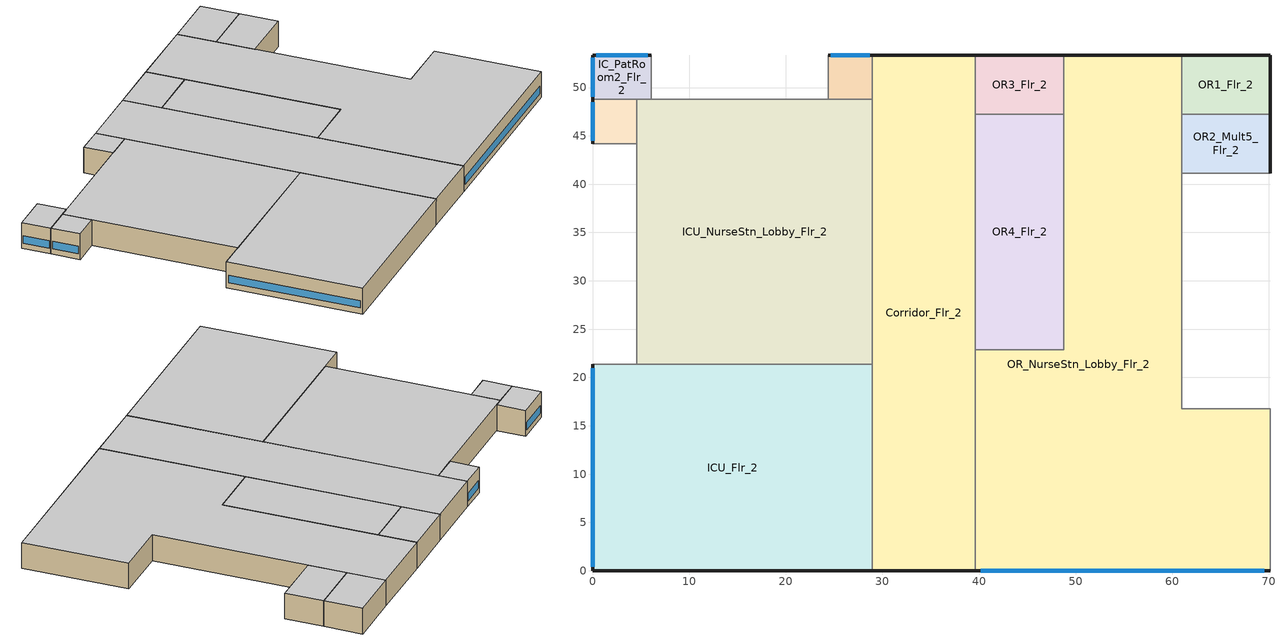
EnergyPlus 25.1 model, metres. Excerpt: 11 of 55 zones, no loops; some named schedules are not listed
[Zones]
Corridor_Flr_2
 floor adiabatic (int_slab_floor): 39.62,53.34 39.62,0 28.96,0 28.96,53.34 z4.27
 wall outside (nonres_ext_wall_mid): 39.62,53.34 28.96,53.34 / 28.96,0 39.62,0 z4.27:8.54
 wall adiabatic (int_wall): 39.62,0 39.62,53.34 / 28.96,53.34 28.96,0 z4.27:8.54
 ceiling adiabatic (int_slab_ceiling): 28.96,53.34 28.96,0 39.62,0 39.62,53.34 z8.54
ICU_Flr_2
 floor adiabatic (int_slab_floor): 28.96,21.34 28.96,0 0,0 0,21.34 z4.27
 wall outside (nonres_ext_wall_mid): 0,21.34 0,0 28.96,0 z4.27:8.54
 wall adiabatic (int_wall): 28.96,0 28.96,21.34 0,21.34 z4.27:8.54
 window (NonresWindow_U_0.45_SHGC_South_0.25): 0,20.94 0,0.4 z5.18:6.4
 ceiling adiabatic (int_slab_ceiling): 0,21.34 0,0 28.96,0 28.96,21.34 z8.54
ICU_NurseStn_Lobby_Flr_2
 floor adiabatic (int_slab_floor): 4.57,21.34 4.57,48.77 28.96,48.77 28.96,21.34 z4.27
 wall adiabatic (int_wall): 28.96,21.34 28.96,48.77 4.57,48.77 4.57,21.34 28.96,21.34 z4.27:8.54
 ceiling adiabatic (int_slab_ceiling): 4.57,21.34 28.96,21.34 28.96,48.77 4.57,48.77 z8.54
IC_PatRoom1_Mult5_Flr_2
 floor adiabatic (int_slab_floor): 28.96,53.34 28.96,48.77 24.38,48.77 24.38,53.34 z4.27
 wall outside (nonres_ext_wall_mid): 28.96,53.34 24.38,53.34 z4.27:8.54
 wall adiabatic (int_wall): 24.38,53.34 24.38,48.77 28.96,48.77 28.96,53.34 z4.27:8.54
 window (NonresWindow_U_0.45_SHGC_West_0.25): 28.68,53.34 24.66,53.34 z5.18:6.4
 ceiling adiabatic (int_slab_ceiling): 24.38,53.34 24.38,48.77 28.96,48.77 28.96,53.34 z8.54
IC_PatRoom2_Flr_2
 floor adiabatic (int_slab_floor): 6.1,53.34 6.1,48.77 0,48.77 0,53.34 z4.27
 wall outside (nonres_ext_wall_mid): 6.1,53.34 0,53.34 0,48.77 z4.27:8.54
 wall adiabatic (int_wall): 0,48.77 6.1,48.77 6.1,53.34 z4.27:8.54
 window (NonresWindow_U_0.45_SHGC_West_0.25): 5.73,53.34 0.37,53.34 z5.18:6.4
 window (NonresWindow_U_0.45_SHGC_South_0.25): 0,53.07 0,49.04 z5.18:6.4
 ceiling adiabatic (int_slab_ceiling): 0,53.34 0,48.77 6.1,48.77 6.1,53.34 z8.54
IC_PatRoom3_Mult6_Flr_2
 floor adiabatic (int_slab_floor): 4.57,48.77 4.57,44.2 0,44.2 0,48.77 z4.27
 wall outside (nonres_ext_wall_mid): 0,48.77 0,44.2 z4.27:8.54
 wall adiabatic (int_wall): 0,44.2 4.57,44.2 4.57,48.77 0,48.77 z4.27:8.54
 window (NonresWindow_U_0.45_SHGC_South_0.25): 0,48.49 0,44.47 z5.18:6.4
 ceiling adiabatic (int_slab_ceiling): 0,48.77 0,44.2 4.57,44.2 4.57,48.77 z8.54
OR1_Flr_2
 floor adiabatic (int_slab_floor): 70.1,53.34 70.1,47.24 60.96,47.24 60.96,53.34 z4.27
 wall outside (nonres_ext_wall_mid): 70.1,47.24 70.1,53.34 60.96,53.34 z4.27:8.54
 wall adiabatic (int_wall): 60.96,53.34 60.96,47.24 70.1,47.24 z4.27:8.54
 ceiling adiabatic (int_slab_ceiling): 60.96,53.34 60.96,47.24 70.1,47.24 70.1,53.34 z8.54
OR2_Mult5_Flr_2
 floor adiabatic (int_slab_floor): 70.1,47.24 70.1,41.15 60.96,41.15 60.96,47.24 z4.27
 wall outside (nonres_ext_wall_mid): 70.1,41.15 70.1,47.24 z4.27:8.54
 wall adiabatic (int_wall): 70.1,47.24 60.96,47.24 60.96,41.15 70.1,41.15 z4.27:8.54
 ceiling adiabatic (int_slab_ceiling): 60.96,47.24 60.96,41.15 70.1,41.15 70.1,47.24 z8.54
OR3_Flr_2
 floor adiabatic (int_slab_floor): 48.77,53.34 48.77,47.24 39.62,47.24 39.62,53.34 z4.27
 wall outside (nonres_ext_wall_mid): 48.77,53.34 39.62,53.34 z4.27:8.54
 wall adiabatic (int_wall): 39.62,53.34 39.62,47.24 48.77,47.24 48.77,53.34 z4.27:8.54
 ceiling adiabatic (int_slab_ceiling): 39.62,53.34 39.62,47.24 48.77,47.24 48.77,53.34 z8.54
OR4_Flr_2
 floor adiabatic (int_slab_floor): 48.77,47.24 48.77,22.86 39.62,22.86 39.62,47.24 z4.27
 wall adiabatic (int_wall): 48.77,22.86 48.77,47.24 39.62,47.24 39.62,22.86 48.77,22.86 z4.27:8.54
 ceiling adiabatic (int_slab_ceiling): 39.62,47.24 39.62,22.86 48.77,22.86 48.77,47.24 z8.54
OR_NurseStn_Lobby_Flr_2
 floor adiabatic (int_slab_floor): 39.62,0 39.62,22.86 48.77,22.86 48.77,53.34 60.96,53.34 60.96,16.76 70.1,16.76 70.1,0 z4.27
 wall outside (nonres_ext_wall_mid): 60.96,53.34 48.77,53.34 / 39.62,0 70.1,0 z4.27:8.54
 wall adiabatic (int_wall): 70.1,0 70.1,16.76 60.96,16.76 60.96,53.34 / 48.77,53.34 48.77,22.86 39.62,22.86 39.62,0 z4.27:8.54
 window (NonresWindow_U_0.45_SHGC_East_0.25): 40.2,0 69.53,0 z5.18:6.4
 ceiling adiabatic (int_slab_ceiling): 39.62,0 70.1,0 70.1,16.76 60.96,16.76 60.96,53.34 48.77,53.34 48.77,22.86 39.62,22.86 z8.54
[Building]
Hospital: Loads convergence tolerance value=0.04; Maximum number of warmup days=25; Minimum number of warmup days=6; North axis=-90; Solar distribution=FullInteriorAndExterior; Temperature convergence tolerance value=0.2; Terrain=City
[Site:GroundTemperature:FCfactorMethod]
January ground temperature=16; February ground temperature=11.9; March ground temperature=7.7; April ground temperature=4; May ground temperature=7.9; June ground temperature=13.8; July ground temperature=17.2; August ground temperature=20.8; September ground temperature=24.8; October ground temperature=26.1; November ground temperature=26.5; December ground temperature=22.5
[Site:Location]
Atlanta-Hartsfield.Jackson.Intl.AP_GA_USA WMO=722190: Elevation=313; Latitude=33.64; Longitude=-84.43; Time zone=-5
[Site:WaterMainsTemperature]
Annual average outdoor air temperature=16.6; Calculation method=Correlation; Maximum difference in monthly average outdoor air temperatures=22.5
[SizingPeriod:DesignDay] Barometric pressure=97621; Day of month=21; Daylight saving time indicator=No; Dry bulb temperature range modifier type=DefaultMultipliers; Humidity condition type=WetBulb; Rain indicator=No; Snow indicator=No
Name | Ashrae clear sky optical depth for beam irradiance taub | Ashrae clear sky optical depth for diffuse irradiance taud | Daily dry bulb temperature range | Day type | Maximum dry bulb temperature | Month | Solar model indicator | Wetbulb or dewpoint at maximum dry bulb | Wind direction | Wind speed | Sky clearness
Atlanta-Hartsfield.Jackson.Intl.AP_GA_USA Ann Clg .4% Condns DB=>MWB | 0.556 | 1.779 | 9.5 | SummerDesignDay | 34.4 | 7 | ASHRAETau | 23.5 | 300 | 4
Atlanta-Hartsfield.Jackson.Intl.AP_GA_USA Ann Htg 99.6% Condns DB |  |  | 0 | WinterDesignDay | -6.3 | 1 | ASHRAEClearSky | -6.3 | 320 | 5.3 | 0
[Construction]
InteriorFurnishings: Std Wood 6inch
NonresWindow_U_0.45_SHGC_East_0.25: Nonres Window Glazing Layer East
NonresWindow_U_0.45_SHGC_South_0.25: Nonres Window Glazing Layer South
NonresWindow_U_0.45_SHGC_West_0.25: Nonres Window Glazing Layer West
int_slab_ceiling: CP02 CARPET PAD, 100mm Normalweight concrete floor
int_slab_floor: 100mm Normalweight concrete floor, CP02 CARPET PAD
int_wall: G01 13mm gypsum board, G01 13mm gypsum board
nonres_ext_wall_mid: 200mm Normalweight concrete wall, Nonres_Exterior_Wall_Insulation_mid, G01 13mm gypsum board
[Material]
Name | Conductivity | Density | Roughness | Specific heat | Thickness | Solar absorptance | Thermal absorptance | Visible absorptance
100mm Normalweight concrete floor | 2.31 | 2322 | MediumRough | 832 | 0.1016
200mm Normalweight concrete wall | 2.31 | 2322 | MediumRough | 832 | 0.2032
G01 13mm gypsum board | 0.16 | 800 | Smooth | 1090 | 0.0127 | 0.7 | 0.9 | 0.5
Std Wood 6inch | 0.12 | 540 | MediumSmooth | 1210 | 0.15 | 0.7 | 0.9 | 0.7
[Material:NoMass] Solar absorptance=0.7; Thermal absorptance=0.9
Name | Roughness | Thermal resistance | Visible absorptance
CP02 CARPET PAD | VeryRough | 0.21648 | 0.8
Nonres_Exterior_Wall_Insulation_mid | MediumSmooth | 0.790218 | 0.7
[WindowMaterial:SimpleGlazingSystem] Solar heat gain coefficient=0.25; U factor=2.555217; Visible transmittance=0.275
Nonres Window Glazing Layer East; Nonres Window Glazing Layer South; Nonres Window Glazing Layer West
[ElectricEquipment] Design level calculation method=EquipmentLevel; End use subcategory=MiscPlug; Fraction latent=0; Fraction lost=0; Fraction radiant=0.5
Name | Design level | Schedule | Zone or zonelist or space or spacelist
ICU_Flr_2_MiscPlug_Equip | 19947.9 | BLDG_EQUIP_EXTD_SCH | ICU_Flr_2
ICU_NurseStn_Lobby_Flr_2_MiscPlug_Equip | 14391.9 | BLDG_EQUIP_EXTD_SCH | ICU_NurseStn_Lobby_Flr_2
IC_PatRoom1_Mult5_Flr_2_MiscPlug_Equip | 674.7548 | BLDG_EQUIP_EXTD_SCH | IC_PatRoom1_Mult5_Flr_2
IC_PatRoom2_Flr_2_MiscPlug_Equip | 899.673 | BLDG_EQUIP_EXTD_SCH | IC_PatRoom2_Flr_2
IC_PatRoom3_Mult6_Flr_2_MiscPlug_Equip | 674.7548 | BLDG_EQUIP_EXTD_SCH | IC_PatRoom3_Mult6_Flr_2
OR1_Flr_2_MiscPlug_Equip | 2399.13 | BLDG_EQUIP_SCH | OR1_Flr_2
OR2_Mult5_Flr_2_MiscPlug_Equip | 2399.13 | BLDG_EQUIP_SCH | OR2_Mult5_Flr_2
OR3_Flr_2_MiscPlug_Equip | 2399.13 | BLDG_EQUIP_SCH | OR3_Flr_2
OR4_Flr_2_MiscPlug_Equip | 9596.51 | BLDG_EQUIP_SCH | OR4_Flr_2
OR_NurseStn_Lobby_Flr_2_MiscPlug_Equip | 11331.5 | BLDG_EQUIP_EXTD_SCH | OR_NurseStn_Lobby_Flr_2
[Exterior:FuelEquipment] Fuel use type=Electricity
Name | Design level | End use subcategory | Schedule
Elevator_Lift_Running | 399011 | ElevatorLift | elevator_running_sch
Elevator_Lift_Standby | 12800 | ElevatorLift | elevator_standby_sch
Elevators_Lights_Fan | 501 | ElevatorLightsFan | ELEV_LIGHT_FAN_SCH_ADD_DF
[Exterior:Lights]
Exterior_Lights: Control option=AstronomicalClock; Design level=10551.7; End use subcategory=General; Schedule=Exterior_Lgt_ALWAYS_ON
[InternalMass] Construction=InteriorFurnishings
Name | Zone or zonelist | Surface area
Corridor_Flr_2_InternalMass_1 | Corridor_Flr_2 | 1138.06
ICU_Flr_2_InternalMass_1 | ICU_Flr_2 | 1235.93
ICU_NurseStn_Lobby_Flr_2_InternalMass_1 | ICU_NurseStn_Lobby_Flr_2 | 1337.54
IC_PatRoom1_Mult5_Flr_2_InternalMass_1 | IC_PatRoom1_Mult5_Flr_2 | 41.8064
IC_PatRoom2_Flr_2_InternalMass_1 | IC_PatRoom2_Flr_2 | 55.7418
IC_PatRoom3_Mult6_Flr_2_InternalMass_1 | IC_PatRoom3_Mult6_Flr_2 | 41.8064
OR1_Flr_2_InternalMass_1 | OR1_Flr_2 | 111.4836
OR2_Mult5_Flr_2_InternalMass_1 | OR2_Mult5_Flr_2 | 111.4836
OR3_Flr_2_InternalMass_1 | OR3_Flr_2 | 111.4836
OR4_Flr_2_InternalMass_1 | OR4_Flr_2 | 445.9346
OR_NurseStn_Lobby_Flr_2_InternalMass_1 | OR_NurseStn_Lobby_Flr_2 | 2025.29
[Lights] Design level calculation method=Watts/Area; End use subcategory=LightsWired; Fraction radiant=0.7; Fraction replaceable=1; Fraction visible=0.2; Return air fraction=0; Return air fraction calculated from plenum temperature=No
Name | Schedule | Watts per floor area | Zone or zonelist or space or spacelist
Corridor_Flr_2_Lights | ltg_sch4_corridor | 9.58729 | Corridor_Flr_2
ICU_Flr_2_Lights | ltg_sch7_ic | 11.08682 | ICU_Flr_2
ICU_NurseStn_Lobby_Flr_2_Lights | ltg_sch8_nursstn | 8.71876 | ICU_NurseStn_Lobby_Flr_2
IC_PatRoom1_Mult5_Flr_2_Lights | ltg_sch7_ic | 11.08682 | IC_PatRoom1_Mult5_Flr_2
IC_PatRoom2_Flr_2_Lights | ltg_sch7_ic | 11.08682 | IC_PatRoom2_Flr_2
IC_PatRoom3_Mult6_Flr_2_Lights | ltg_sch7_ic | 11.08682 | IC_PatRoom3_Mult6_Flr_2
OR1_Flr_2_Lights | ltg_sch6_or | 23.35766 | OR1_Flr_2
OR2_Mult5_Flr_2_Lights | ltg_sch6_or | 23.35766 | OR2_Mult5_Flr_2
OR3_Flr_2_Lights | ltg_sch6_or | 23.35766 | OR3_Flr_2
OR4_Flr_2_Lights | ltg_sch6_or | 23.35766 | OR4_Flr_2
OR_NurseStn_Lobby_Flr_2_Lights | ltg_sch9_nursestn_lobby2 | 9.94584 | OR_NurseStn_Lobby_Flr_2
[People] Activity level schedule=ACTIVITY_SCH; Air velocity schedule=AIR_VELO_SCH; Clothing insulation calculation method=ClothingInsulationSchedule; Clothing insulation schedule=CLOTHING_SCH; Enable ashrae 55 comfort warnings=No; Fraction radiant=0.3; Mean radiant temperature calculation type=EnclosureAveraged; Number of people calculation method=People; Sensible heat fraction=Autocalculate; Thermal comfort model 1 type=Fanger; Work efficiency schedule=WORK_EFF_SCH
Name | Number of people | Number of people schedule | Zone or zonelist or space or spacelist
Corridor_Flr_2 | 6.1228 | BLDG_OCC_EXTD_SCH | Corridor_Flr_2
ICU_Flr_2 | 33.2462 | BLDG_OCC_EXTD_SCH | ICU_Flr_2
ICU_NurseStn_Lobby_Flr_2 | 9.5946 | BLDG_OCC_EXTD_SCH | ICU_NurseStn_Lobby_Flr_2
IC_PatRoom1_Mult5_Flr_2 | 1.1244 | BLDG_OCC_EXTD_SCH | IC_PatRoom1_Mult5_Flr_2
IC_PatRoom2_Flr_2 | 1.4994 | BLDG_OCC_EXTD_SCH | IC_PatRoom2_Flr_2
IC_PatRoom3_Mult6_Flr_2 | 1.1244 | BLDG_OCC_EXTD_SCH | IC_PatRoom3_Mult6_Flr_2
OR1_Flr_2 | 2.9988 | BLDG_OCC_SCH | OR1_Flr_2
OR2_Mult5_Flr_2 | 2.9988 | BLDG_OCC_SCH | OR2_Mult5_Flr_2
OR3_Flr_2 | 2.9988 | BLDG_OCC_SCH | OR3_Flr_2
OR4_Flr_2 | 11.9956 | BLDG_OCC_SCH | OR4_Flr_2
OR_NurseStn_Lobby_Flr_2 | 14.528 | BLDG_OCC_EXTD_SCH | OR_NurseStn_Lobby_Flr_2
[Zone] Ceiling height=4.2683; Floor area=Autocalculate; Part of total floor area=Yes; Type=1
Name | Multiplier | Volume
Corridor_Flr_2 | 1 | 2428.79
ICU_Flr_2 | 1 | 2637.63
ICU_NurseStn_Lobby_Flr_2 | 1 | 2854.51
IC_PatRoom1_Mult5_Flr_2 | 5 | 89.21
IC_PatRoom2_Flr_2 | 1 | 118.96
IC_PatRoom3_Mult6_Flr_2 | 6 | 89.21
OR1_Flr_2; OR3_Flr_2 | 1 | 237.91
OR2_Mult5_Flr_2 | 5 | 237.91
OR4_Flr_2 | 1 | 951.7
OR_NurseStn_Lobby_Flr_2 | 1 | 4322.24
[ZoneInfiltration:DesignFlowRate] Constant term coefficient=0; Design flow rate calculation method=Flow/ExteriorWallArea; Flow rate per exterior surface area=0.000256308; Schedule=INFIL_SCH_PNNL; Temperature term coefficient=0; Velocity squared term coefficient=0; Velocity term coefficient=0.224
Name | Zone or zonelist or space or spacelist
Corridor_Flr_2_Infiltration | Corridor_Flr_2
ICU_Flr_2_Infiltration | ICU_Flr_2
ICU_NurseStn_Lobby_Flr_2_Infiltration | ICU_NurseStn_Lobby_Flr_2
IC_PatRoom1_Mult5_Flr_2_Infiltration | IC_PatRoom1_Mult5_Flr_2
IC_PatRoom2_Flr_2_Infiltration | IC_PatRoom2_Flr_2
IC_PatRoom3_Mult6_Flr_2_Infiltration | IC_PatRoom3_Mult6_Flr_2
OR1_Flr_2_Infiltration | OR1_Flr_2
OR2_Mult5_Flr_2_Infiltration | OR2_Mult5_Flr_2
OR3_Flr_2_Infiltration | OR3_Flr_2
OR4_Flr_2_Infiltration | OR4_Flr_2
OR_NurseStn_Lobby_Flr_2_Infiltration | OR_NurseStn_Lobby_Flr_2
[Schedule:Compact]
ACTIVITY_SCH: Through: 12/31, For: AllDays, Until: 24:00, 120
AIR_VELO_SCH: Through: 12/31, For: AllDays, Until: 24:00, 0.2
BLDG_EQUIP_EXTD_SCH: Through: 12/31, For: Weekdays, Until: 07:00, 0.4, Until: 08:00, 0.7, Until: 16:00, 0.9, Until: 23:00, 0.6, Until: 24:00, 0.4, For: SummerDesignDay, Until: 24:00, 1, For: WinterDesignDay, Until: 24:00, 0, For: Saturday, Until: 07:00, 0.4, Until: 08:00, 0.5, Until: 18:00, 0.65, Until: 24:00, 0.4, For: Sunday Holidays AllOtherDays, Until: 08:00, 0.4, Until: 16:00, 0.6, Until: 24:00, 0.4
BLDG_EQUIP_SCH: Through: 12/31, For: Weekdays, Until: 07:00, 0.349268, Until: 08:00, 0.681801, Until: 16:00, 0.876602, Until: 22:00, 0.584401, Until: 23:00, 0.523902, Until: 24:00, 0.349268, For: SummerDesignDay, Until: 24:00, 1, For: WinterDesignDay, Until: 24:00, 0, For: Saturday, Until: 07:00, 0.349268, Until: 08:00, 0.487001, Until: 18:00, 0.633101, Until: 24:00, 0.349268, For: Sunday Holidays AllOtherDays, Until: 08:00, 0.261951, Until: 16:00, 0.349268, Until: 24:00, 0.261951
ELEV_LIGHT_FAN_SCH_ADD_DF: Through: 12/31, For: SummerDesignDay, Until: 24:00, 1, For: WinterDesignDay, Until: 24:00, 0.2, For: Weekdays, Until: 07:00, 0.2, Until: 08:00, 0.5, Until: 09:00, 1, Until: 10:00, 1, Until: 11:00, 1, Until: 12:00, 1, Until: 13:00, 1, Until: 14:00, 1, Until: 15:00, 1, Until: 16:00, 1, Until: 17:00, 1, Until: 18:00, 1, Until: 19:00, 0.52, Until: 20:00, 0.52, Until: 21:00, 0.52, Until: 22:00, 0.28, Until: 24:00, 0.2, For: Saturday, Until: 07:00, 0.2, Until: 08:00, 0.4, Until: 09:00, 0.46, Until: 10:00, 0.7, Until: 11:00, 0.7, Until: 12:00, 0.7, Until: 13:00, 0.51, Until: 14:00, 0.51, Until: 15:00, 0.51, Until: 16:00, 0.51, Until: 17:00, 0.51, Until: 18:00, 0.25, Until: 24:00, 0.2, For: AllOtherDays, Until: 08:00, 0.2, Until: 16:00, 0.4, Until: 24:00, 0.2
Exterior_Lgt_ALWAYS_ON: Through: 12/31, For: AllDays, Until: 24:00, 1
elevator_running_sch: Through: 12/31, For: SummerDesignDay, Until: 24:00, 0.13681, For: WinterDesignDay, Until: 24:00, 0.02513, For: Weekdays, Until: 01:00, 0.02513, Until: 02:00, 0.02513, Until: 03:00, 0.02513, Until: 04:00, 0.02513, Until: 05:00, 0.02513, Until: 06:00, 0.02513, Until: 07:00, 0.0603, Until: 08:00, 0.13681, Until: 09:00, 0.13681, Until: 10:00, 0.0603, Until: 11:00, 0.0603, Until: 12:00, 0.13681, Until: 13:00, 0.0603, Until: 14:00, 0.0603, Until: 15:00, 0.0603, Until: 16:00, 0.0603, Until: 17:00, 0.13681, Until: 18:00, 0.13681, Until: 19:00, 0.13681, Until: 20:00, 0.0603, Until: 21:00, 0.02513, Until: 22:00, 0.02513, Until: 23:00, 0.02513, Until: 24:00, 0.02513, For: Saturday, Until: 01:00, 0.02513, Until: 02:00, 0.02513, Until: 03:00, 0.02513, Until: 04:00, 0.02513, Until: 05:00, 0.02513, Until: 06:00, 0.02513, Until: 07:00, 0.0603, Until: 08:00, 0.13681, Until: 09:00, 0.13681, Until: 10:00, 0.0603, Until: 11:00, 0.0603, Until: 12:00, 0.13681, Until: 13:00, 0.0603, Until: 14:00, 0.0603, Until: 15:00, 0.0603, Until: 16:00, 0.0603, Until: 17:00, 0.13681, Until: 18:00, 0.13681, Until: 19:00, 0.13681, Until: 20:00, 0.0603, Until: 21:00, 0.02513, Until: 22:00, 0.02513, Until: 23:00, 0.02513, Until: 24:00, 0.02513, For: Sunday Holidays AllOtherDays, Until: 01:00, 0.02513, Until: 02:00, 0.02513, Until: 03:00, 0.02513, Until: 04:00, 0.02513, Until: 05:00, 0.02513, Until: 06:00, 0.02513, Until: 07:00, 0.0603, Until: 08:00, 0.13681, Until: 09:00, 0.13681, Until: 10:00, 0.0603, Until: 11:00, 0.0603, Until: 12:00, 0.13681, Until: 13:00, 0.0603, Until: 14:00, 0.0603, Until: 15:00, 0.0603, Until: 16:00, 0.0603, Until: 17:00, 0.13681, Until: 18:00, 0.13681, Until: 19:00, 0.13681, Until: 20:00, 0.0603, Until: 21:00, 0.02513, Until: 22:00, 0.02513, Until: 23:00, 0.02513, Until: 24:00, 0.02513
elevator_standby_sch: Through: 12/31, For: SummerDesignDay, Until: 24:00, 0.95, For: WinterDesignDay, Until: 24:00, 0.72775, For: Weekdays, Until: 01:00, 0.95, Until: 02:00, 0.95, Until: 03:00, 0.95, Until: 04:00, 0.95, Until: 05:00, 0.95, Until: 06:00, 0.95, Until: 07:00, 0.88, Until: 08:00, 0.72775, Until: 09:00, 0.72775, Until: 10:00, 0.88, Until: 11:00, 0.88, Until: 12:00, 0.72775, Until: 13:00, 0.88, Until: 14:00, 0.88, Until: 15:00, 0.88, Until: 16:00, 0.88, Until: 17:00, 0.72775, Until: 18:00, 0.72775, Until: 19:00, 0.72775, Until: 20:00, 0.88, Until: 21:00, 0.95, Until: 22:00, 0.95, Until: 23:00, 0.95, Until: 24:00, 0.95, For: Saturday, Until: 01:00, 0.95, Until: 02:00, 0.95, Until: 03:00, 0.95, Until: 04:00, 0.95, Until: 05:00, 0.95, Until: 06:00, 0.95, Until: 07:00, 0.88, Until: 08:00, 0.72775, Until: 09:00, 0.72775, Until: 10:00, 0.88, Until: 11:00, 0.88, Until: 12:00, 0.72775, Until: 13:00, 0.88, Until: 14:00, 0.88, Until: 15:00, 0.88, Until: 16:00, 0.88, Until: 17:00, 0.72775, Until: 18:00, 0.72775, Until: 19:00, 0.72775, Until: 20:00, 0.88, Until: 21:00, 0.95, Until: 22:00, 0.95, Until: 23:00, 0.95, Until: 24:00, 0.95, For: Sunday Holidays AllOtherDays, Until: 01:00, 0.95, Until: 02:00, 0.95, Until: 03:00, 0.95, Until: 04:00, 0.95, Until: 05:00, 0.95, Until: 06:00, 0.95, Until: 07:00, 0.88, Until: 08:00, 0.72775, Until: 09:00, 0.72775, Until: 10:00, 0.88, Until: 11:00, 0.88, Until: 12:00, 0.72775, Until: 13:00, 0.88, Until: 14:00, 0.88, Until: 15:00, 0.88, Until: 16:00, 0.88, Until: 17:00, 0.72775, Until: 18:00, 0.72775, Until: 19:00, 0.72775, Until: 20:00, 0.88, Until: 21:00, 0.95, Until: 22:00, 0.95, Until: 23:00, 0.95, Until: 24:00, 0.95
ltg_sch4_corridor: Through: 12/31, For: SummerDesignDay, Until: 24:00, 1, For: WinterDesignDay, Until: 24:00, 0, For: Weekdays, Until: 8:00, 0.46767, Until: 16:00, 0.84181, Until: 24:00, 0.46767, For: Saturday, Until: 8:00, 0.46767, Until: 18:00, 0.74828, Until: 24:00, 0.46767, For: AllOtherDays, Until: 8:00, 0.46767, Until: 16:00, 0.65474, Until: 24:00, 0.46767
ltg_sch6_or: Through: 12/31, For: SummerDesignDay, Until: 24:00, 1, For: WinterDesignDay, Until: 24:00, 0, For: Weekdays, Until: 7:00, 0.1, Until: 8:00, 0.5, Until: 16:00, 0.9, Until: 23:00, 0.3, Until: 24:00, 0.1, For: Saturday, Until: 7:00, 0.1, Until: 8:00, 0.2, Until: 18:00, 0.4, Until: 24:00, 0.1, For: AllOtherDays, Until: 8:00, 0.05, Until: 16:00, 0.1, Until: 24:00, 0.05
ltg_sch7_ic; ltg_sch8_nursstn: Through: 12/31, For: SummerDesignDay, Until: 24:00, 1, For: WinterDesignDay, Until: 24:00, 0, For: Weekdays, Until: 8:00, 0.5, Until: 16:00, 0.9, Until: 24:00, 0.5, For: Saturday, Until: 8:00, 0.5, Until: 18:00, 0.8, Until: 24:00, 0.5, For: AllOtherDays, Until: 8:00, 0.5, Until: 16:00, 0.7, Until: 24:00, 0.5
ltg_sch9_nursestn_lobby2: Through: 12/31, For: SummerDesignDay, Until: 24:00, 1, For: WinterDesignDay, Until: 24:00, 0, For: Weekdays, Until: 8:00, 0.425, Until: 16:00, 0.765, Until: 24:00, 0.425, For: Saturday, Until: 8:00, 0.425, Until: 18:00, 0.68, Until: 24:00, 0.425, For: AllOtherDays, Until: 8:00, 0.425, Until: 16:00, 0.595, Until: 24:00, 0.425
